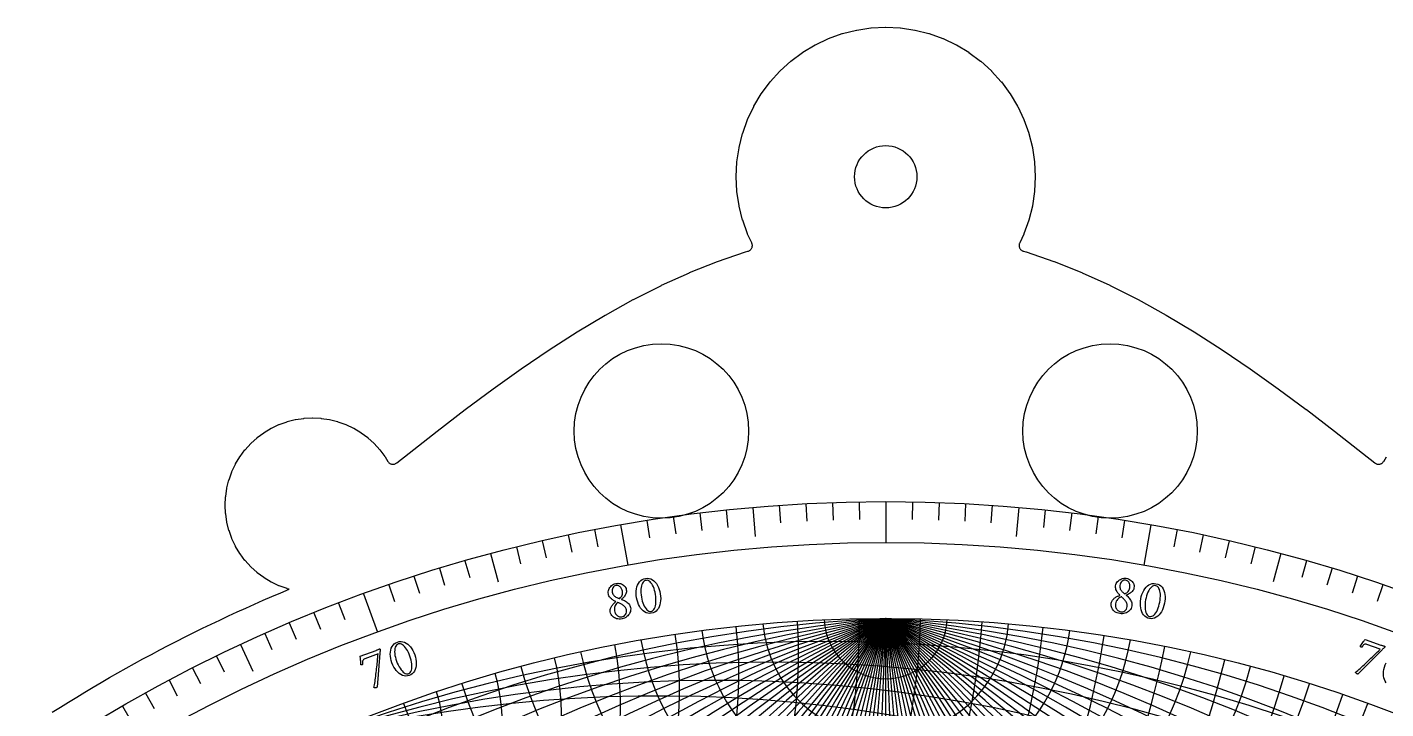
# Model space of a CAD drawing. Header units: millimetres. Extents: x -78 to 78, y -78 to 100.
# Drawn here: x -43 to 25, y 66.1 to 100.2 of the extents above; entities that cross this region are included whole.
import ezdxf

# ---------------------------------------------------------------- set-up
doc = ezdxf.new("R2010")
doc.units = ezdxf.units.MM
for name, color, linetype in [('CUT_INNER', 6, 'Continuous'), ('CUT_OUTER', 1, 'Continuous'), ('ENGRAVE', 7, 'Continuous'), ('ENGRAVE_FINE', 8, 'Continuous'), ('TEXT', 5, 'Continuous')]:
    doc.layers.add(name, color=color, linetype=linetype)

msp = doc.modelspace()

# ---------------------------------------------------------------- linework, layer by layer
at = {"layer": 'CUT_INNER'}
for centre, radius in [((0, 92.7042), 1.56), ((-11.232, 79.9746), 4.368), ((11.232, 79.9746), 4.368)]:
    msp.add_circle(centre, radius, dxfattribs=at)
at = {"layer": 'CUT_OUTER'}
msp.add_lwpolyline([(-41.7298, 65.8986), (-41.3247, 66.1534), (-40.918, 66.4057), (-40.5098, 66.6555), (-40.1, 66.9028), (-39.6888, 67.1476), (-39.276, 67.3899), (-38.8618, 67.6296), (-38.4461, 67.8668), (-38.0289, 68.1014), (-37.6103, 68.3335), (-37.1903, 68.563), (-36.7689, 68.7899), (-36.3462, 69.0142), (-35.922, 69.2359), (-35.4965, 69.455), (-35.0697, 69.6715), (-34.6415, 69.8854), (-34.2121, 70.0966), (-33.7813, 70.3052), (-33.3493, 70.5112), (-32.916, 70.7145), (-32.4815, 70.9151), (-32.0458, 71.1131), (-31.6088, 71.3084), (-31.1707, 71.501), (-30.7314, 71.6909), (-30.2909, 71.8781), (-29.8665, 72.0554), (-29.9648, 72.0801), (-29.9789, 72.0843), (-30.3686, 72.2238), (-30.3822, 72.2294), (-30.7564, 72.4064), (-30.7694, 72.4133), (-31.1244, 72.6261), (-31.1366, 72.6343), (-31.4691, 72.8809), (-31.4805, 72.8902), (-31.7872, 73.1682), (-31.7976, 73.1786), (-32.0756, 73.4853), (-32.0849, 73.4967), (-32.3315, 73.8291), (-32.3396, 73.8414), (-32.5524, 74.1964), (-32.5594, 74.2094), (-32.7364, 74.5836), (-32.742, 74.5972), (-32.8814, 74.9869), (-32.8857, 75.001), (-32.9863, 75.4025), (-32.9892, 75.4169), (-33.0499, 75.8264), (-33.0513, 75.841), (-33.0716, 76.2544), (-33.0716, 76.2691), (-33.0513, 76.6826), (-33.0499, 76.6972), (-32.9892, 77.1067), (-32.9863, 77.1211), (-32.8857, 77.5226), (-32.8814, 77.5367), (-32.742, 77.9264), (-32.7364, 77.94), (-32.5594, 78.3142), (-32.5524, 78.3272), (-32.3396, 78.6822), (-32.3315, 78.6944), (-32.0849, 79.0269), (-32.0756, 79.0383), (-31.7976, 79.345), (-31.7872, 79.3554), (-31.4805, 79.6333), (-31.4691, 79.6427), (-31.1366, 79.8893), (-31.1244, 79.8974), (-30.7694, 80.1102), (-30.7564, 80.1172), (-30.3822, 80.2941), (-30.3686, 80.2998), (-29.9789, 80.4392), (-29.9648, 80.4435), (-29.5633, 80.5441), (-29.5489, 80.5469), (-29.1394, 80.6077), (-29.1248, 80.6091), (-28.7114, 80.6294), (-28.6966, 80.6294), (-28.2832, 80.6091), (-28.2686, 80.6077), (-27.8591, 80.5469), (-27.8447, 80.5441), (-27.4432, 80.4435), (-27.4291, 80.4392), (-27.0394, 80.2998), (-27.0258, 80.2941), (-26.6516, 80.1172), (-26.6386, 80.1102), (-26.2836, 79.8974), (-26.2714, 79.8893), (-25.9389, 79.6427), (-25.9275, 79.6333), (-25.6208, 79.3554), (-25.6104, 79.345), (-25.3324, 79.0383), (-25.3231, 79.0269), (-25.0765, 78.6944), (-25.0684, 78.6822), (-24.9324, 78.4554), (-24.9157, 78.4304), (-24.8965, 78.4072), (-24.8751, 78.3861), (-24.8517, 78.3672), (-24.8266, 78.3507), (-24.7999, 78.3368), (-24.7719, 78.3257), (-24.743, 78.3174), (-24.7134, 78.3121), (-24.6834, 78.3098), (-24.6533, 78.3105), (-24.6234, 78.3142), (-24.5941, 78.3208), (-24.5656, 78.3304), (-24.5382, 78.3428), (-24.5121, 78.3578), (-24.4877, 78.3754), (-23.8691, 78.8704), (-22.4647, 79.9729), (-22.4633, 79.9741), (-21.0609, 81.0473), (-21.0591, 81.0487), (-19.6571, 82.0872), (-19.6548, 82.0889), (-18.2534, 83.0864), (-18.2506, 83.0883), (-16.8496, 84.0385), (-16.8463, 84.0407), (-15.4459, 84.9378), (-15.4421, 84.9402), (-14.0422, 85.7787), (-14.0378, 85.7813), (-12.6385, 86.5561), (-12.6335, 86.5587), (-11.2348, 87.2651), (-11.2291, 87.2678), (-9.8312, 87.9014), (-9.8248, 87.9041), (-8.4275, 88.461), (-8.4204, 88.4636), (-7.0238, 88.9406), (-7.0161, 88.943), (-6.8972, 88.9766), (-6.8697, 88.9858), (-6.8433, 88.9976), (-6.8181, 89.0119), (-6.7945, 89.0285), (-6.7725, 89.0474), (-6.7525, 89.0683), (-6.7345, 89.091), (-6.7189, 89.1153), (-6.7056, 89.1411), (-6.6949, 89.168), (-6.6869, 89.1958), (-6.6815, 89.2242), (-6.6789, 89.253), (-6.6792, 89.282), (-6.6822, 89.3108), (-6.6879, 89.3391), (-6.6964, 89.3668), (-6.7075, 89.3935), (-6.9149, 89.832), (-6.9205, 89.8456), (-7.1631, 90.5236), (-7.1674, 90.5377), (-7.3423, 91.2362), (-7.3452, 91.2506), (-7.4509, 91.9629), (-7.4523, 91.9776), (-7.4876, 92.6968), (-7.4876, 92.7115), (-7.4523, 93.4308), (-7.4509, 93.4454), (-7.3452, 94.1577), (-7.3423, 94.1722), (-7.1674, 94.8707), (-7.1631, 94.8848), (-6.9205, 95.5628), (-6.9149, 95.5764), (-6.607, 96.2273), (-6.6, 96.2403), (-6.2298, 96.858), (-6.2217, 96.8702), (-5.7927, 97.4486), (-5.7834, 97.46), (-5.2998, 97.9935), (-5.2894, 98.0039), (-4.7558, 98.4875), (-4.7444, 98.4969), (-4.166, 98.9258), (-4.1538, 98.934), (-3.5361, 99.3042), (-3.5232, 99.3112), (-2.8722, 99.619), (-2.8586, 99.6247), (-2.1806, 99.8673), (-2.1665, 99.8715), (-1.468, 100.0465), (-1.4536, 100.0494), (-0.7412, 100.155), (-0.7266, 100.1565), (-0.0074, 100.1918), (0.0074, 100.1918), (0.7266, 100.1565), (0.7412, 100.155), (1.4536, 100.0494), (1.468, 100.0465), (2.1665, 99.8715), (2.1806, 99.8673), (2.8586, 99.6247), (2.8722, 99.619), (3.5232, 99.3112), (3.5361, 99.3042), (4.1538, 98.934), (4.166, 98.9258), (4.7444, 98.4969), (4.7558, 98.4875), (5.2894, 98.0039), (5.2998, 97.9935), (5.7834, 97.46), (5.7927, 97.4486), (6.2217, 96.8702), (6.2298, 96.858), (6.6, 96.2403), (6.607, 96.2273), (6.9149, 95.5764), (6.9205, 95.5628), (7.1631, 94.8848), (7.1674, 94.8707), (7.3423, 94.1722), (7.3452, 94.1577), (7.4509, 93.4454), (7.4523, 93.4308), (7.4876, 92.7115), (7.4876, 92.6968), (7.4523, 91.9776), (7.4509, 91.9629), (7.3452, 91.2506), (7.3423, 91.2362), (7.1674, 90.5377), (7.1631, 90.5236), (6.9205, 89.8456), (6.9149, 89.832), (6.7075, 89.3935), (6.6964, 89.3668), (6.6879, 89.3391), (6.6822, 89.3108), (6.6792, 89.282), (6.6789, 89.253), (6.6815, 89.2242), (6.6869, 89.1958), (6.6949, 89.168), (6.7056, 89.1411), (6.7189, 89.1153), (6.7345, 89.091), (6.7525, 89.0683), (6.7725, 89.0474), (6.7945, 89.0285), (6.8181, 89.0119), (6.8433, 88.9976), (6.8697, 88.9858), (6.8972, 88.9766), (7.0161, 88.943), (7.0238, 88.9406), (8.4204, 88.4636), (8.4275, 88.461), (9.8248, 87.9041), (9.8312, 87.9014), (11.2291, 87.2678), (11.2348, 87.2651), (12.6335, 86.5587), (12.6385, 86.5561), (14.0378, 85.7813), (14.0422, 85.7787), (15.4421, 84.9402), (15.4459, 84.9378), (16.8463, 84.0407), (16.8496, 84.0385), (18.2506, 83.0883), (18.2534, 83.0864), (19.6548, 82.0889), (19.6571, 82.0872), (21.0591, 81.0487), (21.0609, 81.0473), (22.4633, 79.9741), (22.4647, 79.9729), (23.8669, 78.8721), (24.4877, 78.3754), (24.5121, 78.3578), (24.5382, 78.3428), (24.5656, 78.3304), (24.5941, 78.3208), (24.6234, 78.3142), (24.6533, 78.3105), (24.6834, 78.3098), (24.7134, 78.3121), (24.743, 78.3174), (24.7719, 78.3257), (24.7999, 78.3368), (24.8266, 78.3507), (24.8517, 78.3672), (24.8751, 78.3861), (24.8965, 78.4072), (24.9157, 78.4304), (24.9324, 78.4554), (25.0684, 78.6822)], dxfattribs=at)
at = {"layer": 'ENGRAVE'}
for points in [[(0, 76.44), (0, 74.3925)], [(-6.6622, 76.1491), (-6.5347, 74.6922)], [(6.6622, 76.1491), (6.5347, 74.6922)], [(-13.2737, 75.2787), (-12.9181, 73.2623)], [(13.2737, 75.2787), (12.9181, 73.2623)], [(-19.7841, 73.8354), (-19.4056, 72.4227)], [(19.7841, 73.8354), (19.4056, 72.4227)], [(-26.144, 71.8301), (-25.4437, 69.9061)], [(0, -70.59), (0, 70.59)], [(0, -70.59), (0, 70.59)], [(-32.3049, 69.2782), (-31.6869, 67.9527)], [(-38.22, 66.199), (-37.1962, 64.4258)]]:
    msp.add_lwpolyline(points, dxfattribs=at)
for radius in [76.44, 76.44, 74.3925, 70.59, 70.59, 70.59]:
    msp.add_circle((0, 0), radius, dxfattribs=at)
for centre, radius, start, end in [((12.4469, 0), 71.679, 100, 260), ((25.6927, 0), 75.1203, 110, 250), ((40.7552, 0), 81.5103, 120, 240), ((59.232, 0), 92.1487, 130, 230), ((84.1259, 0), 109.8185, 140, 220), ((122.2655, 0), 141.18, 150, 210), ((193.9444, 0), 206.3914, 160, 200), ((400.3358, 0), 406.5116, 170, 190), ((-400.3358, 0), 406.5116, 350, 10), ((-193.9444, 0), 206.3914, 340, 20), ((-122.2655, 0), 141.18, 330, 30), ((-84.1259, 0), 109.8185, 320, 40), ((-59.232, 0), 92.1487, 310, 50), ((-40.7552, 0), 81.5103, 300, 60), ((-25.6927, 0), 75.1203, 290, 70), ((-12.4469, 0), 71.679, 280, 80), ((0, 71.679), 12.4469, 190, 350), ((0, 75.1203), 25.6927, 200, 340)]:
    msp.add_arc(centre, radius, start, end, dxfattribs=at)
at = {"layer": 'ENGRAVE_FINE'}
for points in [[(-5.3322, 76.2538), (-5.271, 75.3784)], [(-4.0006, 76.3352), (-3.9546, 75.4589)], [(-2.6677, 76.3934), (-2.6371, 75.5165)], [(-1.3341, 76.4284), (-1.3187, 75.551)], [(1.3341, 76.4284), (1.3187, 75.551)], [(2.6677, 76.3934), (2.6371, 75.5165)], [(4.0006, 76.3352), (3.9546, 75.4589)], [(5.3322, 76.2538), (5.271, 75.3784)], [(-10.6384, 75.6961), (-10.5163, 74.8271)], [(-9.3157, 75.8702), (-9.2088, 74.9993)], [(-7.9902, 76.0213), (-7.8984, 75.1486)], [(7.9902, 76.0213), (7.8984, 75.1486)], [(9.3157, 75.8702), (9.2088, 74.9993)], [(10.6384, 75.6961), (10.5163, 74.8271)], [(-14.5854, 75.0356), (-14.418, 74.1742)], [(-11.9579, 75.4989), (-11.8206, 74.6322)], [(11.9579, 75.4989), (11.8206, 74.6322)], [(14.5854, 75.0356), (14.418, 74.1742)], [(-18.4925, 74.1694), (-18.2802, 73.318)], [(-17.1953, 74.4808), (-16.9979, 73.6258)], [(-15.8928, 74.7696), (-15.7103, 73.9113)], [(15.8928, 74.7696), (15.7103, 73.9113)], [(17.1953, 74.4808), (16.9979, 73.6258)], [(18.4925, 74.1694), (18.2802, 73.318)], [(-21.0697, 73.4788), (-20.8278, 72.6353)], [(21.0697, 73.4788), (20.8278, 72.6353)], [(-22.3489, 73.0999), (-22.0923, 72.2608)], [(22.3489, 73.0999), (22.0923, 72.2608)], [(-24.8864, 72.2754), (-24.6007, 71.4457)], [(-23.6213, 72.6988), (-23.3501, 71.8642)], [(23.6213, 72.6988), (23.3501, 71.8642)], [(24.8864, 72.2754), (24.6007, 71.4457)], [(-28.6349, 70.8739), (-28.3062, 70.0603)], [(-27.3936, 71.3629), (-27.0792, 70.5437)], [(-29.8675, 70.3634), (-29.5246, 69.5556)], [(-31.0909, 69.8314), (-30.734, 69.0298)], [(-34.703, 68.1085), (-34.3047, 67.3267)], [(-33.5091, 68.7038), (-33.1244, 67.9151)], [(-35.8864, 67.4925), (-35.4744, 66.7177)], [(-37.0588, 66.8559), (-36.6334, 66.0885)]]:
    msp.add_lwpolyline(points, dxfattribs=at)
for centre, radius, start, end in [((3.082, 0), 70.6573, 92.499999, 267.500001), ((6.1758, 0), 70.8596, 95, 265), ((9.2933, 0), 71.1991, 97.5, 262.5), ((-32.6108, 74.7025), 40.7552, 233.583333, 353.583333), ((15.6494, 0), 72.3039, 102.5, 257.5), ((-31.8393, 72.9351), 36.7468, 231.083333, 356.083333), ((18.9145, 0), 73.0801, 105, 255), ((-31.1614, 71.3822), 32.9167, 228.583333, 358.583333), ((22.2569, 0), 74.0157, 107.5, 252.5), ((-30.5687, 70.0246), 29.2393, 226.083333, 1.083333), ((-30.0543, 68.8462), 25.6927, 223.583333, 3.583333), ((29.2393, 0), 76.4061, 112.5, 247.5), ((-29.6124, 67.8338), 22.2569, 221.083333, 6.083333), ((32.9167, 0), 77.8874, 115, 245), ((36.7468, 0), 79.5819, 117.5, 242.5), ((44.9708, 0), 83.6978, 122.5, 237.5), ((49.4277, 0), 86.1745, 125, 235), ((54.1656, 0), 88.9767, 127.5, 232.5), ((64.6838, 0), 95.7442, 132.5, 227.5), ((70.59, 0), 99.8293, 135, 225), ((77.0355, 0), 104.4864, 137.5, 222.5), ((91.9947, 0), 115.9568, 142.5, 217.5), ((100.813, 0), 123.0699, 145, 215), ((110.8041, 0), 131.3792, 147.5, 212.5), ((135.6021, 0), 152.8754, 152.5, 207.5), ((151.3807, 0), 167.0302, 155, 205), ((170.4193, 0), 184.4606, 157.5, 202.5), ((223.8829, 0), 234.7477, 162.5, 197.5), ((263.4455, 0), 272.7388, 165, 195), ((318.4109, 0), 326.1418, 167.5, 192.5), ((0, 70.8596), 6.1758, 185, 355), ((536.1843, 0), 540.811, 172.5, 187.5), ((806.8474, 0), 809.9294, 175, 185), ((0, 70.6573), 3.082, 182.499999, 357.500001), ((1616.7768, 0), 1618.3171, 177.5, 182.5), ((-1616.7768, 0), 1618.3171, 357.5, 2.5), ((-806.8474, 0), 809.9294, 355, 5), ((-536.1843, 0), 540.811, 352.5, 7.5), ((-318.4109, 0), 326.1418, 347.5, 12.5), ((-263.4455, 0), 272.7388, 345, 15), ((-223.8829, 0), 234.7477, 342.5, 17.5), ((-170.4193, 0), 184.4606, 337.5, 22.5), ((-151.3807, 0), 167.0302, 335, 25), ((-135.6021, 0), 152.8754, 332.5, 27.5), ((-110.8041, 0), 131.3792, 327.5, 32.5), ((-100.813, 0), 123.0699, 325, 35), ((-91.9947, 0), 115.9568, 322.5, 37.5), ((-77.0355, 0), 104.4864, 317.5, 42.5), ((-70.59, 0), 99.8293, 315, 45), ((-64.6838, 0), 95.7442, 312.5, 47.5), ((-54.1656, 0), 88.9767, 307.5, 52.5), ((-49.4277, 0), 86.1745, 305, 55), ((-44.9708, 0), 83.6978, 302.5, 57.5), ((-36.7468, 0), 79.5819, 297.5, 62.5), ((-32.9167, 0), 77.8874, 295, 65), ((-29.2393, 0), 76.4061, 292.5, 67.5), ((-22.2569, 0), 74.0157, 287.5, 72.5), ((-18.9145, 0), 73.0801, 285, 75), ((-15.6494, 0), 72.3039, 282.5, 77.5), ((-9.2933, 0), 71.1991, 277.5, 82.5), ((-6.1758, 0), 70.8596, 275, 85), ((-3.082, 0), 70.6573, 272.499999, 87.500001), ((-33.486, 76.7073), 44.9708, 236.083333, 351.083333), ((-29.2381, 66.9764), 18.9145, 218.583333, 8.583333), ((-2.8246, -1.2331), 70.6573, 296.083333, 111.083334), ((0, 71.1991), 9.2933, 187.5, 352.5), ((-34.4769, 78.9771), 49.4277, 238.583333, 348.583333), ((-28.9275, 66.265), 15.6494, 216.083333, 11.083333), ((0, 72.3039), 15.6494, 192.5, 347.5), ((-35.598, 81.5453), 54.1656, 241.083333, 346.083333), ((-28.6775, 65.6923), 12.4469, 213.583333, 13.583333), ((-5.66, -2.4708), 70.8596, 298.583333, 108.583334), ((0, 73.0801), 18.9145, 195, 345), ((-36.8671, 84.4524), 59.232, 243.583333, 343.583333), ((-28.4855, 65.2525), 9.2933, 211.083333, 16.083334), ((-8.5172, -3.7181), 71.1991, 301.083333, 106.083334), ((-38.3056, 87.7475), 64.6838, 246.083333, 341.083333), ((-28.3497, 64.9414), 6.1758, 208.583333, 18.583334), ((-11.4073, -4.9798), 71.679, 303.583333, 103.583333), ((0, 74.0157), 22.2569, 197.5, 342.5)]:
    msp.add_arc(centre, radius, start, end, dxfattribs=at)
at = {"layer": 'TEXT'}
for points in [[(-13.515, 72.3389), (-13.4538, 72.3473), (-13.3941, 72.3492), (-13.336, 72.3447), (-13.2795, 72.3338), (-13.2258, 72.3166), (-13.1763, 72.2932), (-13.1311, 72.2637), (-13.09, 72.228), (-13.0544, 72.1861), (-13.0258, 72.138), (-13.004, 72.0836), (-12.9891, 72.0229), (-12.983, 71.9714), (-12.9839, 71.9222), (-12.9917, 71.8753), (-13.0064, 71.8308), (-13.0261, 71.7885), (-13.0489, 71.7486), (-13.0748, 71.7109), (-13.1038, 71.6755), (-13.134, 71.6424), (-13.1638, 71.6115), (-13.193, 71.5829), (-13.2218, 71.5564), (-13.2285, 71.552), (-13.2302, 71.5477), (-13.227, 71.5437), (-13.2187, 71.5398), (-13.1726, 71.5236), (-13.126, 71.5039), (-13.079, 71.4806), (-13.0316, 71.4538), (-12.9855, 71.4239), (-12.9426, 71.3912), (-12.9028, 71.3558), (-12.8662, 71.3177), (-12.8344, 71.2771), (-12.8092, 71.2342), (-12.7906, 71.189), (-12.7786, 71.1416), (-12.7712, 71.0746), (-12.7734, 71.0094), (-12.7852, 70.9461), (-12.8066, 70.8846), (-12.836, 70.8264), (-12.8722, 70.7728), (-12.915, 70.724), (-12.9644, 70.6797), (-13.019, 70.6415), (-13.0772, 70.6106), (-13.1391, 70.587), (-13.2046, 70.5707), (-13.2761, 70.5609), (-13.345, 70.5587), (-13.4112, 70.564), (-13.4748, 70.577), (-13.5345, 70.5972), (-13.589, 70.624), (-13.6382, 70.6576), (-13.6821, 70.6979), (-13.7198, 70.7442), (-13.7504, 70.7959), (-13.7738, 70.8529), (-13.7901, 70.9152), (-13.7961, 70.9589), (-13.7968, 71.0014), (-13.7923, 71.0429), (-13.7825, 71.0832), (-13.7687, 71.1221), (-13.752, 71.1594), (-13.7325, 71.1951), (-13.7101, 71.2292), (-13.686, 71.2614), (-13.6613, 71.2916), (-13.636, 71.3198), (-13.6101, 71.3459), (-13.5851, 71.3699), (-13.5623, 71.3916), (-13.5417, 71.4111), (-13.5235, 71.4283), (-13.5201, 71.4331), (-13.5194, 71.437), (-13.5214, 71.44), (-13.5261, 71.4422), (-13.558, 71.4552), (-13.5919, 71.4716), (-13.6277, 71.4915), (-13.6654, 71.5146), (-13.7031, 71.5411), (-13.7389, 71.5705), (-13.7728, 71.603), (-13.8048, 71.6385), (-13.8332, 71.6772), (-13.8562, 71.719), (-13.8738, 71.7641), (-13.8862, 71.8123), (-13.8933, 71.8701), (-13.8921, 71.9274), (-13.8826, 71.9841), (-13.8648, 72.0403), (-13.8398, 72.0943), (-13.8087, 72.1446), (-13.7716, 72.1913), (-13.7285, 72.2342), (-13.6806, 72.2715), (-13.629, 72.3014), (-13.5738, 72.3239), (-13.515, 72.3389)], [(-13.5115, 72.2421), (-13.5578, 72.2277), (-13.5984, 72.2028), (-13.6332, 72.1676), (-13.6621, 72.122), (-13.6834, 72.0699), (-13.6953, 72.0153), (-13.6978, 71.9582), (-13.6909, 71.8985), (-13.6784, 71.8499), (-13.6606, 71.8064), (-13.6375, 71.768), (-13.609, 71.7348), (-13.5771, 71.706), (-13.5435, 71.6809), (-13.5083, 71.6595), (-13.4714, 71.6418), (-13.435, 71.6266), (-13.401, 71.6127), (-13.3694, 71.6001), (-13.3403, 71.5889), (-13.3369, 71.5883), (-13.3329, 71.5881), (-13.3283, 71.5885), (-13.323, 71.5893), (-13.3218, 71.5895), (-13.3209, 71.5896), (-13.3204, 71.5897), (-13.3202, 71.5898), (-13.3162, 71.5907), (-13.3127, 71.5919), (-13.3095, 71.5934), (-13.3068, 71.5951), (-13.2725, 71.632), (-13.243, 71.6714), (-13.2183, 71.7136), (-13.1984, 71.7585), (-13.1843, 71.8058), (-13.1772, 71.8555), (-13.1769, 71.9075), (-13.1836, 71.9617), (-13.1929, 72.0012), (-13.2062, 72.0393), (-13.2233, 72.0759), (-13.2444, 72.111), (-13.2688, 72.1436), (-13.296, 72.1725), (-13.326, 72.1976), (-13.3587, 72.2189), (-13.3939, 72.235), (-13.4311, 72.2442), (-13.4703, 72.2466), (-13.5115, 72.2421)], [(-12.0264, 72.5955), (-11.9314, 72.6035), (-11.8415, 72.5952), (-11.7569, 72.5706), (-11.6775, 72.5297), (-11.6041, 72.4751), (-11.5373, 72.4091), (-11.4772, 72.3319), (-11.4237, 72.2435), (-11.3774, 72.1464), (-11.3391, 72.0432), (-11.3088, 71.934), (-11.2862, 71.8187), (-11.2724, 71.702), (-11.268, 71.5887), (-11.2729, 71.4787), (-11.2873, 71.372), (-11.3109, 71.2713), (-11.3438, 71.179), (-11.3859, 71.0952), (-11.4373, 71.0199), (-11.4979, 70.9558), (-11.568, 70.9056), (-11.6476, 70.8693), (-11.7367, 70.8468), (-11.8259, 70.8397), (-11.9114, 70.8487), (-11.9934, 70.8737), (-12.0717, 70.9148), (-12.1453, 70.9695), (-12.2129, 71.0351), (-12.2744, 71.1117), (-12.33, 71.1993), (-12.3786, 71.2955), (-12.4192, 71.398), (-12.4518, 71.5066), (-12.4764, 71.6215), (-12.4922, 71.7379), (-12.4984, 71.8512), (-12.495, 71.9613), (-12.4819, 72.0682), (-12.4591, 72.1693), (-12.4263, 72.2619), (-12.3837, 72.3459), (-12.3311, 72.4215), (-12.2689, 72.4858), (-12.1973, 72.5363), (-12.1165, 72.5729), (-12.0264, 72.5955)], [(-11.9956, 72.4978), (-12.0504, 72.482), (-12.099, 72.4538), (-12.1412, 72.4133), (-12.1772, 72.3604), (-12.2068, 72.2972), (-12.2301, 72.226), (-12.2472, 72.1468), (-12.2579, 72.0595), (-12.2622, 71.9662), (-12.2601, 71.869), (-12.2514, 71.7679), (-12.2364, 71.6629), (-12.216, 71.56), (-12.1907, 71.4624), (-12.1606, 71.37), (-12.1258, 71.283), (-12.0874, 71.2033), (-12.0465, 71.1331), (-12.0032, 71.0725), (-11.9575, 71.0213), (-11.9103, 70.9818), (-11.8623, 70.9559), (-11.8137, 70.9436), (-11.7643, 70.9451), (-11.7072, 70.9615), (-11.6575, 70.9905), (-11.6152, 71.0323), (-11.5802, 71.0867), (-11.5521, 71.1516), (-11.5304, 71.2247), (-11.5151, 71.306), (-11.5063, 71.3956), (-11.5035, 71.4907), (-11.5064, 71.5889), (-11.5149, 71.6901), (-11.529, 71.7944), (-11.5485, 71.8984), (-11.5725, 71.9961), (-11.6012, 72.0875), (-11.6345, 72.1727), (-11.6715, 72.2501), (-11.7114, 72.318), (-11.7541, 72.3766), (-11.7997, 72.4257), (-11.8473, 72.4636), (-11.8958, 72.4882), (-11.9453, 72.4996), (-11.9956, 72.4978)], [(12.0414, 72.5988), (12.1018, 72.5857), (12.1585, 72.5671), (12.2116, 72.543), (12.261, 72.5134), (12.3055, 72.4789), (12.344, 72.44), (12.3765, 72.3968), (12.4029, 72.3492), (12.422, 72.2976), (12.4324, 72.2426), (12.4343, 72.184), (12.4276, 72.1219), (12.4156, 72.0714), (12.3979, 72.0255), (12.3746, 71.9841), (12.3455, 71.9473), (12.3126, 71.9143), (12.2775, 71.8846), (12.2403, 71.8581), (12.201, 71.8347), (12.1612, 71.814), (12.1227, 71.7951), (12.0854, 71.7782), (12.0494, 71.7632), (12.0415, 71.7613), (12.0384, 71.7579), (12.0401, 71.7529), (12.0466, 71.7465), (12.0843, 71.7155), (12.1213, 71.681), (12.1575, 71.6431), (12.1929, 71.6017), (12.226, 71.5578), (12.2552, 71.5125), (12.2804, 71.4656), (12.3018, 71.4172), (12.3178, 71.3682), (12.3268, 71.3193), (12.3288, 71.2705), (12.3239, 71.2218), (12.3079, 71.1563), (12.2835, 71.0958), (12.2508, 71.0403), (12.2097, 70.9899), (12.1621, 70.9452), (12.1099, 70.9073), (12.0529, 70.876), (11.9913, 70.8513), (11.927, 70.834), (11.8617, 70.8249), (11.7955, 70.8239), (11.7284, 70.831), (11.6578, 70.8463), (11.5923, 70.8677), (11.5319, 70.8954), (11.4766, 70.9294), (11.4273, 70.9687), (11.3854, 71.0126), (11.3506, 71.0609), (11.3231, 71.1138), (11.3035, 71.1703), (11.2924, 71.2293), (11.2899, 71.2908), (11.296, 71.355), (11.3053, 71.3981), (11.3192, 71.4383), (11.3376, 71.4757), (11.3605, 71.5102), (11.3869, 71.5421), (11.4153, 71.5714), (11.4458, 71.5983), (11.4785, 71.6227), (11.5122, 71.6447), (11.5458, 71.6647), (11.5792, 71.6825), (11.6124, 71.6981), (11.6441, 71.7121), (11.673, 71.7247), (11.6989, 71.736), (11.722, 71.746), (11.7268, 71.7493), (11.7288, 71.7527), (11.728, 71.7562), (11.7243, 71.7599), (11.6987, 71.7831), (11.6725, 71.8101), (11.6457, 71.8409), (11.6182, 71.8756), (11.5918, 71.9133), (11.5682, 71.9533), (11.5474, 71.9954), (11.5296, 72.0397), (11.5161, 72.0858), (11.5088, 72.1329), (11.5076, 72.1813), (11.5125, 72.2308), (11.5256, 72.2876), (11.5463, 72.341), (11.5747, 72.391), (11.6106, 72.4377), (11.6526, 72.48), (11.699, 72.5166), (11.7497, 72.5478), (11.8049, 72.5733), (11.8628, 72.592), (11.9215, 72.6025), (11.981, 72.6047), (12.0414, 72.5988)], [(12.0116, 72.5066), (11.9631, 72.5089), (11.9165, 72.4994), (11.8718, 72.4782), (11.829, 72.4452), (11.7912, 72.4036), (11.7613, 72.3563), (11.7394, 72.3035), (11.7255, 72.2451), (11.7206, 72.1951), (11.7224, 72.1481), (11.7311, 72.1042), (11.7465, 72.0632), (11.7666, 72.0252), (11.7896, 71.9901), (11.8154, 71.958), (11.8439, 71.9287), (11.873, 71.902), (11.9002, 71.8773), (11.9256, 71.8547), (11.9491, 71.8342), (11.9521, 71.8325), (11.9558, 71.831), (11.9602, 71.8297), (11.9654, 71.8286), (11.9667, 71.8284), (11.9675, 71.8283), (11.9681, 71.8282), (11.9682, 71.8282), (11.9723, 71.8277), (11.976, 71.8276), (11.9795, 71.8279), (11.9827, 71.8286), (12.0275, 71.8515), (12.0687, 71.8785), (12.1064, 71.9097), (12.1404, 71.945), (12.1698, 71.9847), (12.1935, 72.0289), (12.2115, 72.0777), (12.2238, 72.131), (12.2286, 72.1713), (12.2291, 72.2115), (12.2256, 72.2518), (12.2178, 72.2921), (12.206, 72.331), (12.1903, 72.3674), (12.1707, 72.4013), (12.1472, 72.4325), (12.1197, 72.4597), (12.0879, 72.481), (12.0519, 72.4967), (12.0116, 72.5066)], [(13.5281, 72.3307), (13.6201, 72.3058), (13.7016, 72.2672), (13.7727, 72.2152), (13.8333, 72.1496), (13.8836, 72.0731), (13.9238, 71.9883), (13.954, 71.8952), (13.974, 71.7938), (13.9842, 71.6867), (13.9849, 71.5767), (13.9761, 71.4636), (13.9578, 71.3476), (13.931, 71.2332), (13.8964, 71.1252), (13.8541, 71.0236), (13.8041, 70.9283), (13.7474, 70.8417), (13.685, 70.7662), (13.6167, 70.7019), (13.5427, 70.6487), (13.4638, 70.6092), (13.3807, 70.586), (13.2936, 70.579), (13.2022, 70.5884), (13.1159, 70.6123), (13.0386, 70.65), (12.9702, 70.7015), (12.9106, 70.7669), (12.8601, 70.8434), (12.8191, 70.9282), (12.7874, 71.0212), (12.7652, 71.1226), (12.7525, 71.2296), (12.7493, 71.3398), (12.7558, 71.453), (12.772, 71.5694), (12.797, 71.6842), (12.8299, 71.7927), (12.8708, 71.895), (12.9196, 71.991), (12.9757, 72.0782), (13.0381, 72.154), (13.1069, 72.2184), (13.1822, 72.2714), (13.2626, 72.3106), (13.3471, 72.3335), (13.4356, 72.3403), (13.5281, 72.3307)], [(13.5235, 72.2284), (13.4666, 72.2323), (13.4114, 72.2224), (13.3578, 72.1988), (13.3059, 72.1613), (13.2565, 72.1121), (13.2102, 72.0532), (13.1671, 71.9846), (13.1271, 71.9062), (13.0912, 71.82), (13.0599, 71.7279), (13.0335, 71.63), (13.0117, 71.5262), (12.9957, 71.4225), (12.9861, 71.3221), (12.9827, 71.2251), (12.9857, 71.1313), (12.9945, 71.0433), (13.0089, 70.9634), (13.0289, 70.8916), (13.0543, 70.8279), (13.0852, 70.7746), (13.1214, 70.7339), (13.1629, 70.7057), (13.2098, 70.6902), (13.2691, 70.6861), (13.3257, 70.6964), (13.3798, 70.7211), (13.4313, 70.7603), (13.4799, 70.8117), (13.5253, 70.8729), (13.5674, 70.9441), (13.6063, 71.0253), (13.6415, 71.1138), (13.6724, 71.207), (13.699, 71.305), (13.7214, 71.4078), (13.7387, 71.5122), (13.7495, 71.6122), (13.7538, 71.708), (13.7517, 71.7994), (13.7434, 71.8847), (13.7291, 71.9622), (13.709, 72.0319), (13.6829, 72.0937), (13.6512, 72.1455), (13.614, 72.1852), (13.5714, 72.2129), (13.5235, 72.2284)], [(11.75, 70.9274), (11.8138, 70.9222), (11.8726, 70.9284), (11.9265, 70.9462), (11.9754, 70.9755), (12.0175, 71.0146), (12.0508, 71.062), (12.0755, 71.1177), (12.0914, 71.1816), (12.0955, 71.2232), (12.0934, 71.2645), (12.0852, 71.3057), (12.0709, 71.3466), (12.0522, 71.3865), (12.0312, 71.4247), (12.0076, 71.4612), (11.9816, 71.4959), (11.9546, 71.5284), (11.9282, 71.5581), (11.9025, 71.5849), (11.8773, 71.609), (11.8547, 71.6296), (11.8367, 71.6457), (11.8235, 71.6576), (11.8148, 71.6651), (11.81, 71.6684), (11.8058, 71.6708), (11.8021, 71.6725), (11.799, 71.6734), (11.7951, 71.6738), (11.7919, 71.6738), (11.7893, 71.6734), (11.7874, 71.6724), (11.7294, 71.645), (11.6786, 71.6139), (11.6349, 71.579), (11.5983, 71.5406), (11.5682, 71.4971), (11.5436, 71.4474), (11.5246, 71.3914), (11.5113, 71.3291), (11.5054, 71.275), (11.5057, 71.224), (11.5122, 71.1762), (11.5249, 71.1314), (11.5425, 71.0902), (11.5637, 71.0533), (11.5887, 71.0206), (11.6173, 70.9921), (11.6484, 70.9683), (11.6809, 70.9496), (11.7148, 70.9359), (11.75, 70.9274)], [(-13.2172, 70.6687), (-13.1555, 70.6856), (-13.1023, 70.7116), (-13.0578, 70.7467), (-13.0219, 70.7909), (-12.9957, 70.8421), (-12.9806, 70.8981), (-12.9764, 70.9588), (-12.9833, 71.0244), (-12.9937, 71.0648), (-13.0098, 71.1029), (-13.0316, 71.1388), (-13.0591, 71.1723), (-13.0902, 71.2035), (-13.1231, 71.2322), (-13.1577, 71.2584), (-13.194, 71.2821), (-13.2305, 71.3034), (-13.2654, 71.3223), (-13.2988, 71.3387), (-13.3308, 71.3527), (-13.359, 71.3643), (-13.3814, 71.3734), (-13.3979, 71.38), (-13.4086, 71.384), (-13.4142, 71.3855), (-13.4191, 71.3864), (-13.4231, 71.3867), (-13.4263, 71.3864), (-13.4301, 71.3856), (-13.4331, 71.3844), (-13.4354, 71.3831), (-13.4369, 71.3816), (-13.482, 71.336), (-13.5191, 71.2893), (-13.5483, 71.2417), (-13.5694, 71.193), (-13.5829, 71.1418), (-13.589, 71.0867), (-13.5877, 71.0276), (-13.5789, 70.9645), (-13.5659, 70.9117), (-13.5482, 70.8639), (-13.5257, 70.8211), (-13.4985, 70.7834), (-13.4679, 70.7507), (-13.4353, 70.7233), (-13.4007, 70.7011), (-13.3641, 70.6841), (-13.3266, 70.6724), (-13.2897, 70.6659), (-13.2532, 70.6647), (-13.2172, 70.6687)], [(-24.4497, 69.4043), (-24.3576, 69.4287), (-24.2676, 69.4361), (-24.18, 69.4265), (-24.0948, 69.4001), (-24.013, 69.359), (-23.9358, 69.3056), (-23.8631, 69.24), (-23.7951, 69.1622), (-23.7327, 69.0746), (-23.677, 68.9797), (-23.6282, 68.8774), (-23.586, 68.7677), (-23.5521, 68.6553), (-23.528, 68.5444), (-23.5138, 68.4353), (-23.5094, 68.3277), (-23.5152, 68.2244), (-23.5316, 68.1278), (-23.5585, 68.038), (-23.596, 67.9549), (-23.6446, 67.8812), (-23.7049, 67.8196), (-23.777, 67.77), (-23.8608, 67.7324), (-23.9474, 67.71), (-24.0332, 67.704), (-24.1182, 67.7144), (-24.2025, 67.7412), (-24.2845, 67.7823), (-24.3624, 67.8351), (-24.4364, 67.8999), (-24.5063, 67.9765), (-24.5709, 68.0629), (-24.6286, 68.1567), (-24.6796, 68.2581), (-24.7238, 68.3669), (-24.7596, 68.4788), (-24.7853, 68.5893), (-24.8011, 68.6983), (-24.8068, 68.8058), (-24.8018, 68.9094), (-24.7857, 69.0062), (-24.7583, 69.0964), (-24.7196, 69.18), (-24.6695, 69.2541), (-24.6078, 69.3163), (-24.5345, 69.3663), (-24.4497, 69.4043)], [(24.7987, 69.2564), (24.8249, 69.2473), (24.8523, 69.2383), (24.8809, 69.2295), (24.9107, 69.2207), (24.9379, 69.2129), (24.9589, 69.2067), (24.9737, 69.2022), (24.9822, 69.1994), (24.9887, 69.1954), (24.9922, 69.1891), (24.9925, 69.1805), (24.9898, 69.1697), (24.983, 69.1558), (24.9723, 69.1404), (24.9577, 69.1237), (24.9392, 69.1056), (24.9184, 69.0864), (24.897, 69.0665), (24.8749, 69.0459), (24.8522, 69.0246), (23.6505, 67.8091), (23.6447, 67.8072), (23.6379, 67.8068), (23.6301, 67.8079), (23.6213, 67.8103), (23.6063, 67.8166), (23.5902, 67.8253), (23.5732, 67.8363), (23.5551, 67.8498), (23.5392, 67.8638), (23.5288, 67.8764), (23.5238, 67.8878), (23.5243, 67.8977), (23.5767, 67.9392), (23.6326, 67.9855), (23.6921, 68.0364), (23.7551, 68.092), (23.8206, 68.1508), (23.8874, 68.2114), (23.9554, 68.2738), (24.0247, 68.338), (24.0941, 68.4028), (24.1624, 68.4672), (24.2294, 68.5313), (24.2954, 68.5951), (24.3592, 68.6572), (24.4198, 68.7165), (24.4772, 68.773), (24.5314, 68.8267), (24.5815, 68.8764), (24.6262, 68.9208), (24.6658, 68.96), (24.7001, 68.9939), (24.7278, 69.0213), (24.7476, 69.0408), (24.7595, 69.0526), (24.7635, 69.0565), (24.0952, 69.2925), (24.0574, 69.3023), (24.0222, 69.3044), (23.9897, 69.2989), (23.9599, 69.2857), (23.9308, 69.265), (23.9007, 69.2369), (23.8695, 69.2012), (23.8373, 69.1581), (23.8319, 69.1522), (23.8238, 69.1494), (23.813, 69.1497), (23.7995, 69.1533), (23.795, 69.1552), (23.7895, 69.1582), (23.7831, 69.1623), (23.7757, 69.1674), (23.7685, 69.1729), (23.7624, 69.1779), (23.7575, 69.1826), (23.7538, 69.1869), (23.7895, 69.2345), (23.8248, 69.2828), (23.8599, 69.3317), (23.8946, 69.3813), (23.927, 69.4285), (23.9552, 69.4703), (23.979, 69.5068), (23.9985, 69.5378)], [(-25.5203, 68.9938), (-25.4944, 69.0037), (-25.4676, 69.0144), (-25.44, 69.026), (-25.4115, 69.0384), (-25.3856, 69.0499), (-25.3656, 69.0587), (-25.3514, 69.0648), (-25.3431, 69.0681), (-25.3355, 69.0692), (-25.3288, 69.0666), (-25.323, 69.0602), (-25.3182, 69.0502), (-25.3144, 69.0352), (-25.3127, 69.0166), (-25.3131, 68.9944), (-25.3157, 68.9686), (-25.3193, 68.9405), (-25.3229, 68.9115), (-25.3266, 68.8815), (-25.3302, 68.8506), (-25.4695, 67.1471), (-25.4728, 67.1419), (-25.4777, 67.1372), (-25.4844, 67.1329), (-25.4927, 67.1292), (-25.5082, 67.1244), (-25.5261, 67.1207), (-25.5463, 67.1182), (-25.5688, 67.1169), (-25.5899, 67.1174), (-25.6061, 67.1204), (-25.6171, 67.1259), (-25.6232, 67.1338), (-25.6097, 67.1993), (-25.5966, 67.2706), (-25.5838, 67.3478), (-25.5712, 67.431), (-25.5589, 67.5181), (-25.5467, 67.6075), (-25.5347, 67.699), (-25.5228, 67.7927), (-25.5113, 67.887), (-25.5005, 67.9802), (-25.4903, 68.0724), (-25.4807, 68.1636), (-25.4718, 68.2522), (-25.4635, 68.3366), (-25.4558, 68.4168), (-25.4488, 68.4928), (-25.4424, 68.563), (-25.4366, 68.6258), (-25.4315, 68.6813), (-25.427, 68.7293), (-25.4234, 68.7681), (-25.4208, 68.7958), (-25.4192, 68.8125), (-25.4187, 68.818), (-26.0823, 68.5693), (-26.1176, 68.5524), (-26.1459, 68.5315), (-26.1673, 68.5063), (-26.1817, 68.4771), (-26.1907, 68.4425), (-26.1956, 68.4016), (-26.1966, 68.3543), (-26.1935, 68.3005), (-26.1939, 68.2925), (-26.1983, 68.2851), (-26.2068, 68.2785), (-26.2194, 68.2725), (-26.2241, 68.2711), (-26.2302, 68.2699), (-26.2377, 68.2689), (-26.2467, 68.2681), (-26.2557, 68.2676), (-26.2637, 68.2676), (-26.2704, 68.268), (-26.276, 68.2689), (-26.2793, 68.3283), (-26.2832, 68.388), (-26.2878, 68.448), (-26.2931, 68.5083), (-26.2986, 68.5654), (-26.304, 68.6155), (-26.3091, 68.6587), (-26.3141, 68.6949)], [(-24.4025, 69.3134), (-24.4537, 69.2883), (-24.4966, 69.2521), (-24.5312, 69.2049), (-24.5574, 69.1465), (-24.5756, 69.0792), (-24.5863, 69.005), (-24.5893, 68.924), (-24.5847, 68.8362), (-24.5727, 68.7435), (-24.5537, 68.6482), (-24.5277, 68.5501), (-24.4946, 68.4494), (-24.4566, 68.3516), (-24.4148, 68.2598), (-24.3692, 68.1741), (-24.3197, 68.0944), (-24.2681, 68.0226), (-24.2156, 67.9606), (-24.1625, 67.9084), (-24.1086, 67.866), (-24.0552, 67.8352), (-24.0034, 67.818), (-23.9534, 67.8144), (-23.905, 67.8244), (-23.8517, 67.8505), (-23.8078, 67.8877), (-23.7733, 67.9362), (-23.7483, 67.9959), (-23.7319, 68.0646), (-23.7233, 68.1404), (-23.7224, 68.2231), (-23.7292, 68.3129), (-23.743, 68.4071), (-23.7629, 68.5033), (-23.7888, 68.6015), (-23.8208, 68.7017), (-23.8581, 68.8007), (-23.8987, 68.8928), (-23.9428, 68.9778), (-23.9904, 69.056), (-24.0403, 69.1257), (-24.0913, 69.1857), (-24.1436, 69.2359), (-24.1971, 69.2764), (-24.2505, 69.3054), (-24.3025, 69.3212), (-24.3532, 69.3239), (-24.4025, 69.3134)]]:
    msp.add_lwpolyline(points, close=True, dxfattribs=at)
msp.add_lwpolyline([(25.0503, 67.3751), (25.003, 67.4499), (24.9666, 67.534), (24.9409, 67.6246), (24.9259, 67.7217), (24.9216, 67.8254), (24.9276, 67.933), (24.9437, 68.0421), (24.9697, 68.1525), (25.0059, 68.2642), (25.0504, 68.3729)], dxfattribs=at)

doc.saveas('drawing.dxf')
